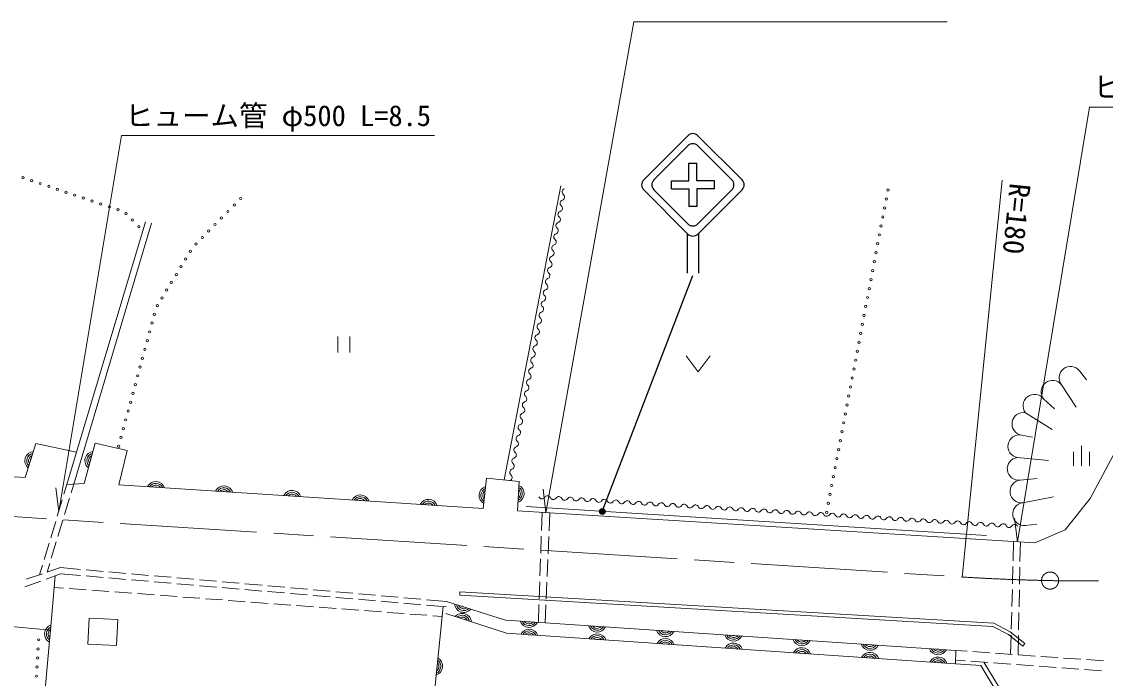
# Model space of a CAD drawing. Units: millimetres, scale not verified. Extents: x 40000 to 680000, y 20000 to 380000.
# Drawn here: x 191242 to 286388, y 262357 to 320000 of the extents above; entities that cross this region are included whole.
import ezdxf
from ezdxf.enums import TextEntityAlignment as Align

# ---------------------------------------------------------------- set-up
doc = ezdxf.new("R2010")
doc.units = ezdxf.units.MM
doc.header["$LTSCALE"] = 1000
doc.header["$PDMODE"] = 32
doc.header["$PDSIZE"] = 500
doc.linetypes.add('CHAIN', pattern=[18.5, 12, -1.5, 3.5, -1.5])
for name, color, linetype, lineweight in [('M-BMK', 2, 'CHAIN', 13), ('M-STR-HTXT', 7, 'Continuous', 13), ('M-STR-STRC', 7, 'Continuous', 25), ('M-WORK', 1, 'Continuous', 13)]:
    doc.layers.add(name, color=color, linetype=linetype, lineweight=lineweight)
doc.styles.add('ＭＳ ゴシック', font='')
doc.styles.get('ＭＳ ゴシック').set_extended_font_data('MS Gothic')

msp = doc.modelspace()

# ---------------------------------------------------------------- linework, layer by layer
at = {"layer": 'M-BMK'}
msp.add_line((181434, 277130), (273805, 271250), dxfattribs=at)
msp.add_circle((281541, 270936), 750, dxfattribs=at)
msp.add_arc((284986, 450903), 180000, 266.43871, 275.01516, dxfattribs=at)
at = {"layer": 'M-STR-HTXT'}
for p, q in [((273805, 271250), (277318, 306074)), ((194500, 277000), (194237, 279071)), ((237274, 276896), (237036, 278971)), ((278688, 274333), (278422, 276404))]:
    msp.add_line(p, q, dxfattribs=at)
for points in [[(237274, 276896), (245000, 320000), (272500, 320000)], [(278688, 274333), (285000, 312500), (312500, 312500)], [(194500, 277000), (200000, 310000), (227500, 310000)]]:
    msp.add_lwpolyline(points, dxfattribs=at)
at = {"layer": 'M-STR-STRC'}
for p, q in [((249730, 309989), (245862, 306121)), ((250622, 309989), (254491, 306121)), ((246754, 306121), (249730, 309098)), ((250622, 309098), (253599, 306121)), ((249823, 306028), (249823, 307567)), ((249823, 307567), (250529, 307567)), ((250529, 306028), (250529, 307567)), ((248284, 306028), (249823, 306028)), ((248284, 305322), (248284, 306028)), ((252068, 306028), (250529, 306028)), ((252068, 305322), (252068, 306028)), ((245862, 305229), (249730, 301361)), ((246754, 305229), (249730, 302252)), ((248284, 305322), (249823, 305322)), ((249823, 305322), (249823, 303783)), ((252068, 305322), (250529, 305322)), ((250529, 305322), (250529, 303783)), ((254491, 305229), (250622, 301361)), ((250622, 302252), (253599, 305229)), ((250529, 303783), (249823, 303783)), ((249676, 301415), (249676, 297915)), ((250676, 301415), (250676, 297915)), ((242224, 277010), (250170, 297722))]:
    msp.add_line(p, q, dxfattribs=at)
for radius in [250, 200, 150, 100, 50, 20]:
    msp.add_circle((242224, 277010), radius, dxfattribs=at)
for centre, start, end in [((250176, 309544), 45, 135), ((250176, 308652), 44.99985, 135), ((246308, 305675), 135, 225), ((247200, 305675), 135, 225.00005), ((253153, 305675), 315.00011, 44.99984), ((254045, 305675), 315, 45), ((250176, 302698), 225.00005, 315.00011), ((250176, 301807), 225, 315)]:
    msp.add_arc(centre, 631, start, end, dxfattribs=at)
msp.add_point((242224, 277010), dxfattribs=at)
at = {"layer": 'M-WORK'}
for p, q in [((233619, 279778), (238573, 305594)), ((202646, 302306), (195815, 279395)), ((196059, 282199), (202126, 302426)), ((219014, 292360), (219014, 290960)), ((220064, 290960), (220064, 292360)), ((249591, 290675), (250641, 289275)), ((250641, 289275), (251691, 290675)), ((284123, 289343), (284734, 288552)), ((282540, 288121), (283840, 286168)), ((280957, 286898), (281922, 286008)), ((279374, 285675), (281722, 284209)), ((279018, 283707), (280002, 283529)), ((192497, 282979), (196059, 282199)), ((197708, 282995), (196722, 279452)), ((197708, 282995), (200517, 282356)), ((284286, 281014), (284286, 282764)), ((196059, 282199), (195206, 279357)), ((278661, 281740), (281403, 281492)), ((283586, 281014), (283586, 282239)), ((284986, 281014), (284986, 282239)), ((285066, 278156), (287064, 281913)), ((232060, 279940), (234915, 279644)), ((278900, 279754), (280404, 279894)), ((195206, 279357), (194952, 278517)), ((195206, 279357), (196722, 279452)), ((195815, 279395), (195588, 278645)), ((234773, 277051), (234915, 279644)), ((194807, 278038), (194372, 276602)), ((195443, 278167), (195007, 276731)), ((279138, 277768), (281842, 278295)), ((282868, 275399), (285066, 278156)), ((234773, 277051), (280191, 274240)), ((235526, 277431), (275961, 274887)), ((236931, 276917), (236878, 275339)), ((194228, 276124), (193793, 274688)), ((194862, 276253), (194427, 274817)), ((237620, 276875), (237551, 275296)), ((279377, 275782), (280370, 275902)), ((280191, 274240), (282868, 275399)), ((193648, 274209), (193214, 272774)), ((194282, 274339), (193846, 272903)), ((236861, 274839), (236811, 273340)), ((237529, 274797), (237463, 273298)), ((278293, 272661), (278338, 274355)), ((278927, 274318), (278893, 272620)), ((193069, 272295), (192815, 271454)), ((193701, 272425), (193474, 271675)), ((236794, 272840), (236744, 271341)), ((237441, 272799), (237375, 271300)), ((278239, 270662), (278279, 272161)), ((278882, 272120), (278852, 270621)), ((193065, 271538), (191642, 271062)), ((193392, 271069), (194664, 271537)), ((194662, 272073), (193539, 271697)), ((193773, 266570), (194181, 271359)), ((196405, 271920), (194662, 272073)), ((194664, 271537), (196396, 271388)), ((196894, 271345), (198389, 271217)), ((198397, 271746), (196903, 271877)), ((198887, 271174), (200382, 271046)), ((200389, 271571), (198895, 271702)), ((202382, 271397), (200887, 271528)), ((204374, 271223), (202880, 271353)), ((206367, 271048), (204872, 271179)), ((191514, 270380), (192922, 270897)), ((194094, 270342), (194920, 270280)), ((195419, 270243), (196914, 270131)), ((200880, 271003), (202374, 270875)), ((202872, 270832), (204367, 270704)), ((204865, 270661), (206360, 270533)), ((206858, 270490), (208352, 270361)), ((208359, 270874), (206865, 271005)), ((208850, 270319), (210345, 270190)), ((210351, 270699), (208857, 270830)), ((212344, 270525), (210849, 270656)), ((214336, 270351), (212842, 270481)), ((216328, 270176), (214834, 270307)), ((236727, 270841), (236677, 269342)), ((237353, 270801), (237287, 269302)), ((197413, 270093), (198909, 269981)), ((199407, 269944), (200903, 269832)), ((201402, 269794), (202898, 269682)), ((203396, 269645), (204892, 269532)), ((205391, 269495), (206886, 269383)), ((207385, 269345), (208881, 269233)), ((210843, 270148), (212338, 270019)), ((212836, 269977), (214330, 269848)), ((214829, 269806), (216323, 269677)), ((216821, 269635), (218316, 269506)), ((218321, 270002), (216827, 270133)), ((218814, 269463), (220308, 269335)), ((220313, 269827), (218819, 269958)), ((220807, 269292), (222301, 269164)), ((222306, 269653), (220811, 269784)), ((224298, 269479), (222804, 269609)), ((226290, 269304), (224796, 269435)), ((229719, 269944), (229702, 269645)), ((229702, 269645), (276507, 266910)), ((229719, 269944), (276589, 267205)), ((278185, 268662), (278226, 270162)), ((278841, 270121), (278811, 268621)), ((209379, 269196), (210875, 269084)), ((211374, 269046), (212870, 268934)), ((213368, 268897), (214864, 268785)), ((215363, 268747), (216858, 268635)), ((217357, 268598), (218853, 268485)), ((219351, 268448), (220847, 268336)), ((222799, 269121), (224294, 268993)), ((224792, 268950), (226286, 268822)), ((225730, 243982), (228243, 268654)), ((226785, 268779), (228517, 268631)), ((228531, 269108), (226788, 269261)), ((236660, 268842), (236607, 267264)), ((237265, 268803), (237196, 267224)), ((197162, 267647), (197056, 265355)), ((199677, 267530), (197162, 267647)), ((199571, 265238), (199677, 267530)), ((221346, 268298), (222842, 268186)), ((223340, 268149), (224836, 268037)), ((225335, 267999), (226830, 267887)), ((227329, 267850), (228155, 267788)), ((278132, 266663), (278172, 268163)), ((278800, 268121), (278770, 266621)), ((276507, 266910), (277880, 266190)), ((276589, 267205), (278046, 266442)), ((278046, 266442), (279325, 265412)), ((277880, 266190), (279136, 265178)), ((278073, 264469), (278118, 266163)), ((278759, 266122), (278724, 264423)), ((197056, 265355), (199571, 265238)), ((273254, 264810), (273225, 263627)), ((273254, 264810), (274251, 264740)), ((274750, 264704), (276246, 264599)), ((276745, 264563), (278241, 264457)), ((279136, 265178), (279325, 265412)), ((273225, 263627), (275460, 263469)), ((273233, 263959), (274089, 263897)), ((274587, 263861), (276083, 263752)), ((278373, 259457), (275707, 263779)), ((276582, 263715), (278078, 263606)), ((278577, 263570), (280073, 263461)), ((278740, 264422), (280236, 264316)), ((280735, 264281), (282231, 264175)), ((282730, 264140), (284226, 264034)), ((284725, 263999), (286221, 263893)), ((275460, 263469), (277982, 259278)), ((280571, 263424), (282067, 263315)), ((282566, 263279), (284062, 263170)), ((284561, 263134), (286057, 263024))]:
    msp.add_line(p, q, dxfattribs=at)
for points in [[(192497, 282979), (191538, 279995), (144940, 282806)], [(232060, 279940), (231776, 277258), (199771, 279345), (200517, 282356)], [(189773, 269741), (189351, 266997), (193773, 266570), (191782, 244601)], [(228531, 269108), (233726, 267456), (273254, 264810)], [(273225, 263627), (233805, 266311), (228477, 268043)]]:
    msp.add_lwpolyline(points, dxfattribs=at)
for centre in [(191351, 306306), (192109, 306050), (192867, 305794), (193625, 305538), (194383, 305282), (195141, 305026), (195899, 304769), (196657, 304513), (210465, 304478), (267152, 304433), (267302, 305218), (197415, 304257), (198172, 304001), (198930, 303745), (199688, 303489), (209904, 303908), (267003, 303647), (200390, 303142), (200959, 302579), (208783, 302767), (209344, 303337), (266853, 302861), (201528, 302017), (207661, 301626), (208222, 302196), (266704, 302075), (207100, 301055), (266554, 301289), (206060, 299851), (206539, 300485), (266255, 299717), (266405, 300503), (205643, 299168), (266106, 298931), (204810, 297803), (205226, 298485), (265956, 298145), (204393, 297120), (265807, 297359), (203976, 296437), (265657, 296574), (203143, 295071), (203559, 295754), (265358, 295002), (265508, 295788), (202891, 294317), (265209, 294216), (202682, 293545), (265059, 293430), (202264, 292000), (202473, 292773), (264910, 292644), (202055, 291228), (264610, 291072), (264760, 291858), (201846, 290456), (264461, 290286), (201637, 289684), (264311, 289500), (201428, 288912), (264162, 288714), (201010, 287367), (201219, 288139), (264012, 287929), (200801, 286595), (263713, 286357), (263863, 287143), (200592, 285823), (263564, 285571), (200383, 285050), (263414, 284785), (199965, 283506), (200174, 284278), (263265, 283999), (199756, 282734), (263115, 283213), (262816, 281641), (262966, 282427), (262667, 280855), (262517, 280070), (262368, 279284), (262218, 278498), (261919, 276926), (262069, 277712), (192733, 265738), (192685, 264940), (192637, 264141), (192542, 262544), (192589, 263342)]:
    msp.add_circle(centre, 100, dxfattribs=at)
for centre, radius, start, end in [((238983, 305047), 284, 107.53833, 231.26123), ((238628, 304604), 284, 287.53833, 51.26123), ((238799, 304062), 284, 107.53833, 231.26123), ((238444, 303620), 284, 287.53833, 51.26123), ((238615, 303078), 284, 107.53833, 231.26123), ((238260, 302635), 284, 287.53833, 51.26123), ((238431, 302094), 284, 107.53833, 231.26123), ((238076, 301651), 284, 287.53833, 51.26123), ((238247, 301110), 284, 107.53833, 231.26123), ((237891, 300667), 284, 287.53833, 51.26123), ((238063, 300125), 284, 107.53833, 231.26123), ((237707, 299683), 284, 287.53833, 51.26123), ((237878, 299141), 284, 107.53833, 231.26123), ((237523, 298698), 284, 287.53833, 51.26123), ((237694, 298157), 284, 107.53833, 231.26123), ((237339, 297714), 284, 287.53833, 51.26123), ((237510, 297173), 284, 107.53833, 231.26123), ((237155, 296730), 284, 287.53833, 51.26123), ((237326, 296189), 284, 107.53833, 231.26123), ((236970, 295746), 284, 287.53833, 51.26123), ((237142, 295204), 284, 107.53833, 231.26123), ((236786, 294762), 284, 287.53833, 51.26123), ((236957, 294220), 284, 107.53833, 231.26123), ((236773, 293236), 284, 107.53833, 231.26123), ((236602, 293777), 284, 287.53833, 51.26123), ((236589, 292252), 284, 107.53833, 231.26123), ((236418, 292793), 284, 287.53833, 51.26123), ((236405, 291268), 284, 107.53833, 231.26123), ((236234, 291809), 284, 287.53833, 51.26123), ((236221, 290283), 284, 107.53833, 231.26123), ((236049, 290825), 284, 287.53833, 51.26123), ((236036, 289299), 284, 107.53833, 231.26123), ((235865, 289840), 284, 287.53833, 51.26123), ((283331, 288732), 1000, 37.68326, 217.68326), ((235852, 288315), 284, 107.53833, 231.26123), ((235681, 288856), 284, 287.53833, 51.26123), ((281749, 287509), 1000, 37.68326, 217.68326), ((235668, 287331), 284, 107.53833, 231.26123), ((235497, 287872), 284, 287.53833, 51.26123), ((235484, 286346), 284, 107.53833, 231.26123), ((235313, 286888), 284, 287.53833, 51.26123), ((280166, 286287), 1000, 37.68326, 217.68326), ((235300, 285362), 284, 107.53833, 231.26123), ((235128, 285904), 284, 287.53833, 51.26123), ((279196, 284691), 1000, 79.72467, 259.72467), ((235115, 284378), 284, 107.53833, 231.26123), ((234944, 284919), 284, 287.53833, 51.26123), ((234931, 283394), 284, 107.53833, 231.26123), ((234760, 283935), 284, 287.53833, 51.26123), ((278839, 282723), 1000, 79.72467, 259.72467), ((234747, 282410), 284, 107.53833, 231.26123), ((234576, 282951), 284, 287.53833, 51.26123), ((192336, 281455), 812, 94.80098, 229.56125), ((192336, 281455), 650, 100.91676, 223.44546), ((192336, 281455), 488, 112.04945, 212.31277), ((192336, 281455), 325, 146.23874, 178.12348), ((197607, 281466), 812, 97.07354, 231.83381), ((197607, 281466), 650, 103.18933, 225.71802), ((197607, 281466), 488, 114.32201, 214.58533), ((197607, 281466), 325, 148.5113, 180.39604), ((234563, 281425), 284, 107.53833, 231.26123), ((234392, 281967), 284, 287.53833, 51.26123), ((278780, 280747), 1000, 96.85514, 276.85514), ((234379, 280441), 284, 107.53833, 231.26123), ((234207, 280982), 284, 287.53833, 51.26123), ((234023, 279998), 284, 287.53833, 51.26123), ((279019, 278761), 1000, 96.85514, 276.85514), ((203013, 278821), 812, 18.88916, 153.64943), ((203013, 278821), 650, 25.00495, 147.53364), ((203013, 278821), 488, 36.13763, 136.40095), ((203013, 278821), 325, 70.32692, 102.21166), ((209000, 278430), 812, 18.88916, 153.64943), ((209000, 278430), 650, 25.00495, 147.53364), ((209000, 278430), 488, 36.13763, 136.40095), ((214988, 278040), 812, 18.88916, 153.64943), ((232212, 278416), 812, 106.57136, 241.33163), ((232212, 278416), 650, 112.68715, 235.21584), ((232212, 278416), 488, 123.81983, 224.08315), ((234543, 278566), 812, 289.48351, 64.24378), ((234543, 278566), 650, 295.5993, 58.12799), ((234543, 278566), 488, 306.73198, 46.9953), ((209000, 278430), 325, 70.32692, 102.21166), ((214988, 278040), 650, 25.00495, 147.53364), ((214988, 278040), 488, 36.13763, 136.40095), ((214988, 278040), 325, 70.32692, 102.21166), ((220975, 277650), 812, 18.88916, 153.64943), ((220975, 277650), 650, 25.00495, 147.53364), ((220975, 277650), 488, 36.13763, 136.40095), ((220975, 277650), 325, 70.32692, 102.21166), ((226962, 277259), 812, 18.88916, 153.64943), ((226962, 277259), 650, 25.00495, 147.53364), ((232212, 278416), 325, 158.00912, 189.89386), ((234543, 278566), 325, 340.92127, 12.80601), ((236921, 278395), 284, 204.68018, 328.29947), ((237405, 278096), 284, 24.68018, 148.29947), ((237922, 278334), 284, 204.68018, 328.29947), ((238405, 278035), 284, 24.68018, 148.29947), ((238922, 278272), 284, 204.68018, 328.29947), ((239406, 277974), 284, 24.68018, 148.29947), ((239923, 278211), 284, 204.68018, 328.29947), ((240406, 277912), 284, 24.68018, 148.29947), ((240923, 278150), 284, 204.68018, 328.29947), ((241407, 277851), 284, 24.68018, 148.29947), ((241924, 278088), 284, 204.68018, 328.29947), ((242407, 277789), 284, 24.68018, 148.29947), ((242924, 278027), 284, 204.68018, 328.29947), ((243408, 277728), 284, 24.68018, 148.29947), ((243924, 277966), 284, 204.68018, 328.29947), ((244408, 277667), 284, 24.68018, 148.29947), ((245409, 277605), 284, 24.68018, 148.29947), ((246409, 277544), 284, 24.68018, 148.29947), ((226962, 277259), 488, 36.13763, 136.40095), ((226962, 277259), 325, 70.32692, 102.21166), ((244925, 277904), 284, 204.68018, 328.29947), ((245925, 277843), 284, 204.68018, 328.29947), ((246926, 277781), 284, 204.68018, 328.29947), ((247410, 277483), 284, 24.68018, 148.29947), ((247926, 277720), 284, 204.68018, 328.29947), ((248410, 277421), 284, 24.68018, 148.29947), ((248927, 277659), 284, 204.68018, 328.29947), ((249410, 277360), 284, 24.68018, 148.29947), ((249927, 277597), 284, 204.68018, 328.29947), ((250411, 277298), 284, 24.68018, 148.29947), ((250928, 277536), 284, 204.68018, 328.29947), ((251411, 277237), 284, 24.68018, 148.29947), ((251928, 277475), 284, 204.68018, 328.29947), ((252412, 277176), 284, 24.68018, 148.29947), ((252929, 277413), 284, 204.68018, 328.29947), ((253412, 277114), 284, 24.68018, 148.29947), ((253929, 277352), 284, 204.68018, 328.29947), ((254413, 277053), 284, 24.68018, 148.29947), ((254929, 277290), 284, 204.68018, 328.29947), ((255413, 276992), 284, 24.68018, 148.29947), ((255930, 277229), 284, 204.68018, 328.29947), ((256414, 276930), 284, 24.68018, 148.29947), ((256930, 277168), 284, 204.68018, 328.29947), ((257414, 276869), 284, 24.68018, 148.29947), ((257931, 277106), 284, 204.68018, 328.29947), ((258415, 276808), 284, 24.68018, 148.29947), ((258931, 277045), 284, 204.68018, 328.29947), ((259415, 276746), 284, 24.68018, 148.29947), ((260415, 276685), 284, 24.68018, 148.29947), ((261416, 276623), 284, 24.68018, 148.29947), ((279258, 276775), 1000, 96.85514, 276.85514), ((259932, 276984), 284, 204.68018, 328.29947), ((260932, 276922), 284, 204.68018, 328.29947), ((261933, 276861), 284, 204.68018, 328.29947), ((262416, 276562), 284, 24.68018, 148.29947), ((262933, 276799), 284, 204.68018, 328.29947), ((263417, 276501), 284, 24.68018, 148.29947), ((263934, 276738), 284, 204.68018, 328.29947), ((264417, 276439), 284, 24.68018, 148.29947), ((264934, 276677), 284, 204.68018, 328.29947), ((265418, 276378), 284, 24.68018, 148.29947), ((265934, 276615), 284, 204.68018, 328.29947), ((266418, 276317), 284, 24.68018, 148.29947), ((266935, 276554), 284, 204.68018, 328.29947), ((267419, 276255), 284, 24.68018, 148.29947), ((267935, 276493), 284, 204.68018, 328.29947), ((268419, 276194), 284, 24.68018, 148.29947), ((268936, 276431), 284, 204.68018, 328.29947), ((269420, 276132), 284, 24.68018, 148.29947), ((269936, 276370), 284, 204.68018, 328.29947), ((270420, 276071), 284, 24.68018, 148.29947), ((270937, 276309), 284, 204.68018, 328.29947), ((271420, 276010), 284, 24.68018, 148.29947), ((271937, 276247), 284, 204.68018, 328.29947), ((272421, 275948), 284, 24.68018, 148.29947), ((272938, 276186), 284, 204.68018, 328.29947), ((273421, 275887), 284, 24.68018, 148.29947), ((273938, 276124), 284, 204.68018, 328.29947), ((274422, 275826), 284, 24.68018, 148.29947), ((274939, 276063), 284, 204.68018, 328.29947), ((275422, 275764), 284, 24.68018, 148.29947), ((276423, 275703), 284, 24.68018, 148.29947), ((277423, 275642), 284, 24.68018, 148.29947), ((275939, 276002), 284, 204.68018, 328.29947), ((276939, 275940), 284, 204.68018, 328.29947), ((277940, 275879), 284, 204.68018, 328.29947), ((278424, 275580), 284, 24.68018, 148.29947), ((230055, 268952), 812, 184.98187, 319.74214), ((230055, 268952), 650, 191.09766, 313.62635), ((230055, 268952), 488, 202.23035, 302.49366), ((230055, 268952), 325, 236.41964, 268.30437), ((229915, 267247), 812, 4.6157, 139.37597), ((229915, 267247), 650, 10.73149, 133.26018), ((229915, 267247), 488, 21.86418, 122.1275), ((229915, 267247), 325, 56.05347, 87.93821), ((235791, 267631), 812, 198.78977, 333.55004), ((194059, 266262), 812, 107.44058, 242.20085), ((194059, 266262), 650, 113.55636, 236.08506), ((194059, 266262), 488, 124.68905, 224.95237), ((235790, 265863), 812, 18.72463, 153.4849), ((235791, 267631), 650, 204.90556, 327.43425), ((235790, 265863), 650, 24.84042, 147.36911), ((235791, 267631), 488, 216.03825, 316.30157), ((235791, 267631), 325, 250.22754, 282.11228), ((241777, 267231), 812, 198.78977, 333.55004), ((241777, 267231), 650, 204.90556, 327.43425), ((241777, 267231), 488, 216.03825, 316.30157), ((241777, 267231), 325, 250.22754, 282.11228), ((247764, 266830), 812, 198.78977, 333.55004), ((247764, 266830), 650, 204.90556, 327.43425), ((247764, 266830), 488, 216.03825, 316.30157), ((247764, 266830), 325, 250.22754, 282.11228), ((194059, 266262), 325, 158.87834, 190.76308), ((235790, 265863), 488, 35.9731, 136.23642), ((235790, 265863), 325, 70.16239, 102.04713), ((241776, 265455), 812, 18.72463, 153.4849), ((241776, 265455), 650, 24.84042, 147.36911), ((241776, 265455), 488, 35.9731, 136.23642), ((241776, 265455), 325, 70.16239, 102.04713), ((247763, 265047), 812, 18.72463, 153.4849), ((247763, 265047), 650, 24.84042, 147.36911), ((247763, 265047), 488, 35.9731, 136.23642), ((253750, 266429), 812, 198.78977, 333.55004), ((253750, 266429), 650, 204.90556, 327.43425), ((253750, 266429), 488, 216.03825, 316.30157), ((253750, 266429), 325, 250.22754, 282.11228), ((259737, 266028), 812, 198.78977, 333.55004), ((259737, 266028), 650, 204.90556, 327.43425), ((259737, 266028), 488, 216.03825, 316.30157), ((259737, 266028), 325, 250.22754, 282.11228), ((247763, 265047), 325, 70.16239, 102.04713), ((253749, 264640), 812, 18.72463, 153.4849), ((253749, 264640), 650, 24.84042, 147.36911), ((253749, 264640), 488, 35.9731, 136.23642), ((253749, 264640), 325, 70.16239, 102.04713), ((259735, 264232), 812, 18.72463, 153.4849), ((259735, 264232), 650, 24.84042, 147.36911), ((259735, 264232), 488, 35.9731, 136.23642), ((259735, 264232), 325, 70.16239, 102.04713), ((265724, 265627), 812, 198.78977, 333.55004), ((265721, 263825), 812, 18.72463, 153.4849), ((265724, 265627), 650, 204.90556, 327.43425), ((265724, 265627), 488, 216.03825, 316.30157), ((265724, 265627), 325, 250.22754, 282.11228), ((271710, 265227), 812, 198.78977, 333.55004), ((271710, 265227), 650, 204.90556, 327.43425), ((271710, 265227), 488, 216.03825, 316.30157), ((271710, 265227), 325, 250.22754, 282.11228), ((227395, 263414), 812, 286.80386, 61.56413), ((227395, 263414), 650, 292.91965, 55.44834), ((227395, 263414), 488, 304.05233, 44.31565), ((265721, 263825), 650, 24.84042, 147.36911), ((265721, 263825), 488, 35.9731, 136.23642), ((265721, 263825), 325, 70.16239, 102.04713), ((271707, 263417), 812, 18.72463, 153.4849), ((271707, 263417), 650, 24.84042, 147.36911), ((271707, 263417), 488, 35.9731, 136.23642), ((271707, 263417), 325, 70.16239, 102.04713), ((227395, 263414), 325, 338.24162, 10.12636)]:
    msp.add_arc(centre, radius, start, end, dxfattribs=at)

# ---------------------------------------------------------------- texts
at = {"layer": 'M-STR-HTXT', "style": 'ＭＳ ゴシック'}
for s, p in [('ヒューム管 φ300 L=9.5', (298750, 314250)), ('ヒューム管 φ500 L=8.5', (213750, 311750))]:
    msp.add_text(s, height=1833, dxfattribs=at).set_placement(p, align=Align.MIDDLE_CENTER)
msp.add_text('R=180', height=1833, rotation=264.239, dxfattribs=at).set_placement((278607, 302692), align=Align.MIDDLE_CENTER)

doc.saveas('drawing.dxf')
